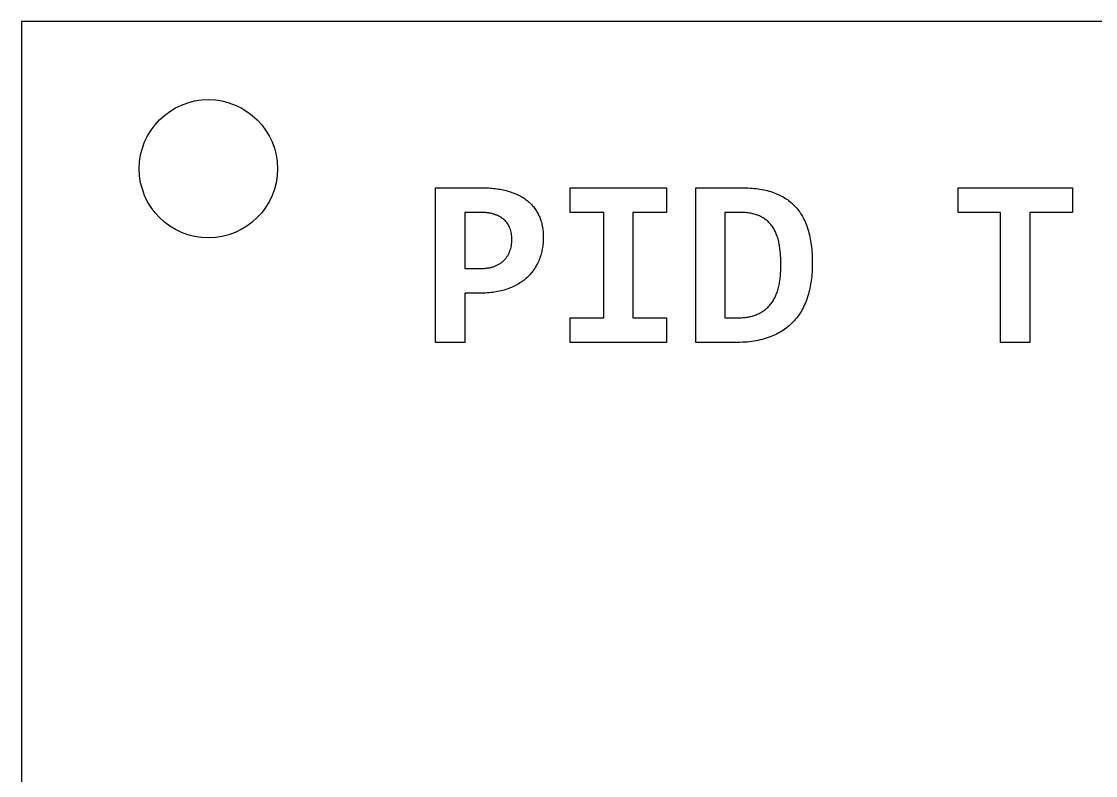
# Model space of a CAD drawing. Header units: inches. Extents: x -5.1 to 5.1, y -2.5 to 2.
# Drawn here: x -5.118 to -1.925, y -0.287 to 1.954 of the extents above; entities that cross this region are included whole.
import ezdxf

# ---------------------------------------------------------------- set-up
doc = ezdxf.new("R2010")
doc.units = ezdxf.units.IN
doc.header["$MEASUREMENT"] = 0

msp = doc.modelspace()

# ---------------------------------------------------------------- linework, layer by layer
at = {"color": 7, "linetype": 'Continuous', "lineweight": 25}
for p, q in [((5.1181, 1.954), (-5.1181, 1.954)), ((-5.1181, 1.954), (-5.1181, -1.954)), ((-3.8867, 1), (-3.8867, 1.46)), ((-3.8867, 1.46), (-3.7516, 1.46)), ((-3.4867, 1.3867), (-3.4867, 1.46)), ((-3.4867, 1.46), (-3.2, 1.46)), ((-3.2, 1.46), (-3.2, 1.3867)), ((-3.1133, 1), (-3.1133, 1.46)), ((-3.1133, 1.46), (-2.9774, 1.46)), ((-2.3333, 1.3867), (-2.3333, 1.46)), ((-2.3333, 1.46), (-1.9933, 1.46)), ((-1.9933, 1.46), (-1.9933, 1.3867)), ((-3.755, 1.3867), (-3.8, 1.3867)), ((-3.8, 1.3867), (-3.8, 1.22)), ((-3.3867, 1.3867), (-3.4867, 1.3867)), ((-3.3867, 1.0733), (-3.3867, 1.3867)), ((-3.2, 1.3867), (-3.3, 1.3867)), ((-3.3, 1.3867), (-3.3, 1.0733)), ((-2.983, 1.3867), (-3.0267, 1.3867)), ((-3.0267, 1.3867), (-3.0267, 1.0733)), ((-2.2067, 1.3867), (-2.3333, 1.3867)), ((-2.2067, 1), (-2.2067, 1.3867)), ((-1.9933, 1.3867), (-2.12, 1.3867)), ((-2.12, 1.3867), (-2.12, 1)), ((-3.8, 1.22), (-3.7522, 1.22)), ((-3.7557, 1.1467), (-3.8, 1.1467)), ((-3.8, 1.1467), (-3.8, 1)), ((-3.4867, 1), (-3.4867, 1.0733)), ((-3.4867, 1.0733), (-3.3867, 1.0733)), ((-3.3, 1.0733), (-3.2, 1.0733)), ((-3.2, 1.0733), (-3.2, 1)), ((-3.0267, 1.0733), (-2.989, 1.0733)), ((-3.8, 1), (-3.8867, 1)), ((-3.2, 1), (-3.4867, 1)), ((-2.9968, 1), (-3.1133, 1)), ((-2.12, 1), (-2.2067, 1))]:
    msp.add_line(p, q, dxfattribs=at)
msp.add_circle((-4.5625, 1.5165), 0.2055, dxfattribs=at)
for points, knots in [([(-3.7516, 1.46), (-3.7443, 1.4599), (-3.7302, 1.4596), (-3.7097, 1.4579), (-3.6905, 1.4548), (-3.6726, 1.4505), (-3.656, 1.4451), (-3.6408, 1.4386), (-3.6268, 1.431), (-3.6144, 1.4221), (-3.6033, 1.4122), (-3.5936, 1.4011), (-3.5853, 1.389), (-3.5785, 1.3757), (-3.5732, 1.3615), (-3.5694, 1.3462), (-3.567, 1.3299), (-3.5668, 1.3188), (-3.5667, 1.313)], [0, 0, 0, 0, 0.081258, 0.157716, 0.230169, 0.298509, 0.363523, 0.425321, 0.483943, 0.540776, 0.596095, 0.65035, 0.704893, 0.759993, 0.816441, 0.874976, 0.935818, 1, 1, 1, 1]), ([(-2.9774, 1.46), (-2.9689, 1.4599), (-2.9524, 1.4596), (-2.9284, 1.457), (-2.9061, 1.4531), (-2.8854, 1.4472), (-2.8664, 1.4397), (-2.8488, 1.4306), (-2.8332, 1.4193), (-2.8191, 1.4064), (-2.8065, 1.3917), (-2.7959, 1.3749), (-2.7868, 1.3565), (-2.7795, 1.3361), (-2.7736, 1.3139), (-2.7697, 1.2897), (-2.7671, 1.2634), (-2.7668, 1.2452), (-2.7667, 1.2358)], [0, 0, 0, 0, 0.07208, 0.139786, 0.203748, 0.26397, 0.321522, 0.376769, 0.430948, 0.484433, 0.538462, 0.594008, 0.651738, 0.712484, 0.77696, 0.846136, 0.920279, 1, 1, 1, 1]), ([(-3.66, 1.307), (-3.66, 1.3099), (-3.6601, 1.3157), (-3.6614, 1.3242), (-3.663, 1.3323), (-3.6657, 1.3399), (-3.6689, 1.347), (-3.6728, 1.3537), (-3.6778, 1.3597), (-3.6831, 1.3653), (-3.6895, 1.3702), (-3.6965, 1.3744), (-3.7042, 1.3783), (-3.7129, 1.3812), (-3.7222, 1.3838), (-3.7324, 1.3855), (-3.7434, 1.3865), (-3.751, 1.3866), (-3.755, 1.3867)], [0, 0, 0, 0, 0.0627852, 0.1231274, 0.1813368, 0.2382972, 0.2934642, 0.3484085, 0.4024781, 0.4572884, 0.5135508, 0.5715351, 0.6322824, 0.6964879, 0.7645336, 0.8379566, 0.9158172, 1, 1, 1, 1]), ([(-2.86, 1.2302), (-2.8601, 1.2362), (-2.8603, 1.2479), (-2.8613, 1.265), (-2.8632, 1.2811), (-2.8657, 1.2961), (-2.8691, 1.3102), (-2.8737, 1.3231), (-2.8792, 1.3349), (-2.8858, 1.3456), (-2.8935, 1.3552), (-2.9025, 1.3635), (-2.9127, 1.3706), (-2.9241, 1.3765), (-2.9368, 1.3811), (-2.9509, 1.3844), (-2.9665, 1.3864), (-2.9774, 1.3866), (-2.983, 1.3867)], [0, 0, 0, 0, 0.0784721, 0.1529801, 0.2232907, 0.2895679, 0.3521491, 0.4118151, 0.4680039, 0.5223698, 0.575558, 0.6281806, 0.6818997, 0.7370673, 0.795453, 0.8583684, 0.9260335, 1, 1, 1, 1]), ([(-3.5667, 1.313), (-3.5668, 1.3071), (-3.567, 1.2955), (-3.5694, 1.2784), (-3.5731, 1.2621), (-3.5785, 1.2464), (-3.5852, 1.2316), (-3.5934, 1.2178), (-3.6031, 1.2051), (-3.6143, 1.1934), (-3.627, 1.1828), (-3.6412, 1.1735), (-3.6568, 1.1653), (-3.6738, 1.1586), (-3.6922, 1.1531), (-3.7122, 1.1495), (-3.7334, 1.147), (-3.7482, 1.1468), (-3.7557, 1.1467)], [0, 0, 0, 0, 0.062247, 0.122421, 0.180993, 0.238956, 0.29609, 0.351869, 0.407992, 0.464661, 0.522323, 0.58148, 0.643009, 0.707209, 0.77435, 0.845098, 0.920204, 1, 1, 1, 1]), ([(-3.7522, 1.22), (-3.7486, 1.2201), (-3.7415, 1.2202), (-3.7313, 1.2214), (-3.7217, 1.2233), (-3.7127, 1.2258), (-3.7045, 1.2293), (-3.697, 1.2334), (-3.69, 1.2381), (-3.6839, 1.2435), (-3.6783, 1.2496), (-3.6735, 1.2562), (-3.6693, 1.2634), (-3.666, 1.2712), (-3.6632, 1.2794), (-3.6614, 1.2882), (-3.6602, 1.2974), (-3.6601, 1.3037), (-3.66, 1.307)], [0, 0, 0, 0, 0.07548, 0.147, 0.214986, 0.279243, 0.341334, 0.400719, 0.458652, 0.515688, 0.572668, 0.629242, 0.687083, 0.745554, 0.805871, 0.868173, 0.932491, 1, 1, 1, 1]), ([(-2.7667, 1.2358), (-2.7668, 1.2271), (-2.7671, 1.21), (-2.7697, 1.1851), (-2.7736, 1.1613), (-2.7795, 1.1388), (-2.7869, 1.1177), (-2.7962, 1.0981), (-2.8076, 1.0803), (-2.8206, 1.0639), (-2.8356, 1.0493), (-2.8527, 1.0365), (-2.8717, 1.0254), (-2.8926, 1.0161), (-2.9156, 1.0088), (-2.9408, 1.0037), (-2.968, 1.0005), (-2.987, 1.0002), (-2.9968, 1)], [0, 0, 0, 0, 0.069402, 0.135784, 0.199709, 0.261109, 0.320374, 0.377359, 0.433253, 0.488498, 0.543611, 0.599657, 0.657625, 0.718122, 0.781662, 0.849412, 0.922017, 1, 1, 1, 1]), ([(-2.989, 1.0733), (-2.9838, 1.0735), (-2.9739, 1.0737), (-2.9595, 1.0755), (-2.946, 1.0783), (-2.9334, 1.0825), (-2.9218, 1.0878), (-2.9111, 1.0944), (-2.9014, 1.1021), (-2.8927, 1.1111), (-2.8848, 1.1213), (-2.8783, 1.1329), (-2.8724, 1.1458), (-2.8679, 1.1601), (-2.8643, 1.1757), (-2.8619, 1.1927), (-2.8603, 1.211), (-2.8601, 1.2237), (-2.86, 1.2302)], [0, 0, 0, 0, 0.065877, 0.128136, 0.187244, 0.243882, 0.29858, 0.351646, 0.404863, 0.458059, 0.512689, 0.570061, 0.630392, 0.694396, 0.763366, 0.836696, 0.91579, 1, 1, 1, 1])]:
    msp.add_open_spline(points, degree=3, knots=knots, dxfattribs=at)

doc.saveas('drawing.dxf')
